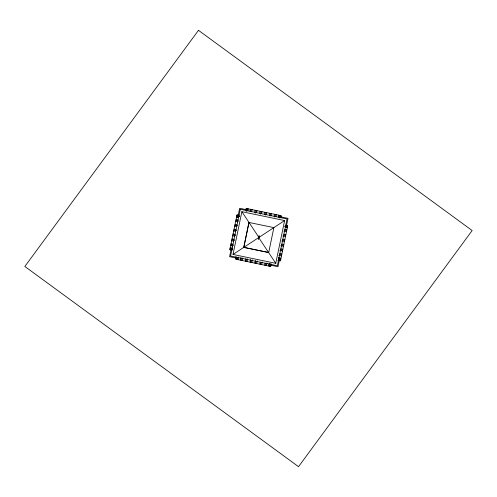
<?xml version="1.0" encoding="UTF-8"?>
<svg xmlns="http://www.w3.org/2000/svg" width="497" height="497" viewBox="0 0 497 497"><rect width="100%" height="100%" fill="white"/><g stroke="black" fill="none" stroke-linecap="round" stroke-linejoin="round"><path stroke-width="0.75" d="M231.006 249.873L229.595 256.682L235.715 257.949M238.225 215.095L239.635 208.286L246.437 209.697M233.006 254.445L241.871 211.697L284.619 220.562L275.754 263.311L233.006 254.445L258.688 237.585L275.754 263.311M236.025 256.464L235.472 259.136L270.672 266.435L271.207 263.839M245.717 210.405L246.133 208.398L281.333 215.698L280.917 217.705M246.077 211.175L246.63 208.504M236.373 259.322L236.789 257.322M246.618 211.287L247.171 208.616M236.783 259.409L237.199 257.403M247.164 210.703L247.581 208.697M237.175 259.49L237.591 257.483M247.879 210.852L248.295 208.846M238.106 259.683L238.666 257.011M249.923 211.275L250.339 209.274M240.436 260.167L240.989 257.496M250.737 211.442L251.153 209.442M248.972 222.513L243.822 247.344L268.653 252.488M241.393 260.366L241.809 258.359M251.699 211.641L252.116 209.641M242.3 260.552L242.853 257.881M254.719 212.269L255.135 210.268M245.369 261.186L245.922 258.515M255.62 213.157L256.172 210.48M246.17 261.354L246.587 259.353M256.57 212.654L256.986 210.653M247.077 261.54L247.63 258.869M259.689 213.3L260.105 211.3M250.066 262.161L250.618 259.49M260.577 214.182L261.13 211.511M250.904 262.335L251.32 260.335M261.552 213.685L261.969 211.685M251.867 262.534L252.42 259.863M264.522 214.306L264.938 212.3M254.837 263.155L255.39 260.478M265.342 215.17L265.895 212.499M255.675 263.323L256.092 261.323M266.324 214.679L266.74 212.673M256.7 263.54L257.253 260.869M269.312 215.3L269.728 213.294M259.819 264.187L260.235 262.18M270.076 216.152L270.635 213.48M260.627 264.354L261.043 262.348M271.02 215.655L271.437 213.648M261.671 264.572L262.223 261.894M274.089 216.288L274.506 214.282M264.69 265.193L265.106 263.193M274.853 217.146L275.406 214.474M265.647 265.392L266.063 263.391M275.953 216.673L276.369 214.673M266.467 265.566L267.019 262.894M278.277 217.158L278.693 215.151M268.51 265.988L268.927 263.982M279.215 217.351L279.631 215.35M269.225 266.137L269.778 263.466M279.606 217.431L280.022 215.431M269.635 266.218L270.188 263.547M279.873 218.183L280.432 215.512M270.175 266.336L270.592 264.329M279.252 260.639L277.991 266.721L270.43 265.149M286.458 225.887L288.03 218.326L281.085 216.885M284.619 220.562L258.931 237.423L241.871 211.697M239.094 215.015L237.088 214.598L229.788 249.798L231.795 250.208M285.732 225.265L287.738 225.681L280.438 260.882L277.767 260.329M236.901 215.499L239.573 216.052M285.632 225.762L287.633 226.178M236.814 215.909L239.492 216.462M284.849 226.166L287.521 226.719M236.734 216.301L238.74 216.717M284.769 226.576L287.44 227.129M236.615 216.878L237.951 217.152M236.541 217.232L238.548 217.649M285.284 227.427L287.291 227.843M284.862 229.471L286.868 229.887M236.063 219.562L238.063 219.978M284.694 230.291L286.694 230.701M235.864 220.519L238.535 221.072M283.824 231.111L286.496 231.664M235.671 221.426L237.678 221.842M283.868 234.267L285.868 234.683M235.038 224.495L237.038 224.911M283.65 235.311L285.657 235.727M234.87 225.296L237.541 225.849M282.812 235.982L285.489 236.535M234.683 226.197L236.69 226.613M282.836 239.237L284.843 239.653M234.062 229.192L236.069 229.608M233.888 230.03L236.56 230.589M282.625 240.262L284.626 240.678M233.689 230.987L235.696 231.403M281.78 240.964L284.452 241.517M233.074 233.963L235.075 234.379M281.83 244.07L283.837 244.487M232.9 234.801L235.572 235.354M281.637 245.033L283.638 245.45M232.689 235.827L234.69 236.243M280.793 245.735L283.464 246.288M280.842 248.86L282.843 249.277M232.037 238.945L234.044 239.361M280.65 249.767L282.656 250.184M231.869 239.753L234.547 240.306M279.817 250.432L282.489 250.985M231.658 240.79L233.658 241.207M279.848 253.638L281.855 254.054M231.03 243.816L233.031 244.232M279.662 254.545L281.669 254.961M230.832 244.772L233.503 245.332M278.792 255.365L281.47 255.918M230.658 245.593L232.664 246.009M230.235 247.636L232.242 248.053M278.314 257.688L280.985 258.247M230.086 248.351L232.093 248.767M278.786 258.763L280.793 259.179M230.005 248.761L232.677 249.314M278.705 259.154L280.712 259.571M229.894 249.301L232.565 249.854M278.618 259.564L280.625 259.981M240.281 209.274L230.583 256.03L277.338 265.727L287.036 218.972L240.281 209.274M248.929 222.445L243.754 247.388L268.697 252.563L273.872 227.614L248.929 222.445M259.061 235.802L258.564 239.206L259.061 235.802M198.477 30.323L24.85 266.467L298.523 466.677L472.15 230.533L198.477 30.323"/></g></svg>
